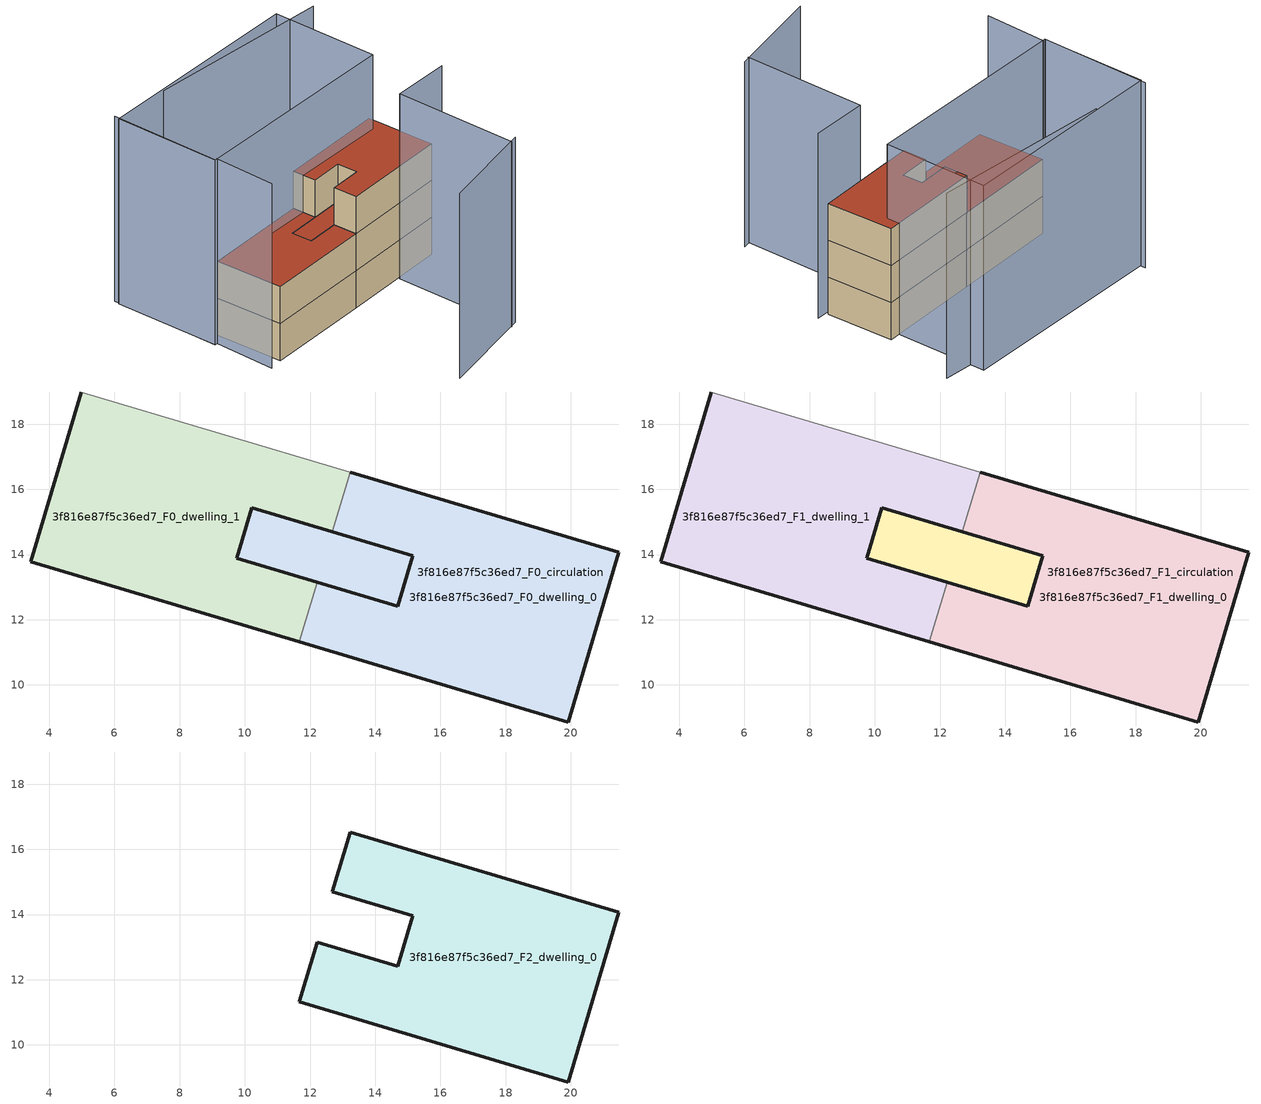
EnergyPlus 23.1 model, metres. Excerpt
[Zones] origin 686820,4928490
3f816e87f5c36ed7_F0_dwelling_0
 floor ground (EU_floor_Construction): 21.48,14.07 19.92,8.86 11.68,11.32 12.22,13.14 14.69,12.41 15.16,13.97 12.69,14.71 13.23,16.53 z0; 15.16,13.97 14.69,12.41 9.75,13.88 10.21,15.44 12.69,14.71 z0
 wall outside (EU_wall_Construction): 12.69,14.71 15.16,13.97 14.69,12.41 12.22,13.14 / 11.68,11.32 19.92,8.86 21.48,14.07 13.23,16.53 z0:3
 wall to 3f816e87f5c36ed7_F0_dwelling_1 (EU_wall_Construction): 13.23,16.53 12.69,14.71 / 12.22,13.14 11.68,11.32 z0:3
3f816e87f5c36ed7_F0_dwelling_1
 floor ground (EU_floor_Construction): 13.23,16.53 12.69,14.71 10.21,15.44 9.75,13.88 12.22,13.14 11.68,11.32 3.43,13.78 4.98,18.99 z0
 wall outside (EU_wall_Construction): 4.98,18.99 3.43,13.78 11.68,11.32 / 12.22,13.14 9.75,13.88 10.21,15.44 12.69,14.71 z0:3
 wall adiabatic (EU_wall_Construction): 13.23,16.53 4.98,18.99 z0:3
3f816e87f5c36ed7_F0_circulation
 floor ground (EU_floor_Construction): 21.48,14.07 19.92,8.86 11.68,11.32 12.22,13.14 14.69,12.41 15.16,13.97 12.69,14.71 13.23,16.53 z0; 15.16,13.97 14.69,12.41 9.75,13.88 10.21,15.44 12.69,14.71 z0
 wall outside (EU_wall_Construction): 10.21,15.44 9.75,13.88 14.69,12.41 15.16,13.97 10.21,15.44 z0:3
3f816e87f5c36ed7_F1_dwelling_0
 floor outside (EU_floor_Construction): 21.48,14.07 19.92,8.86 11.68,11.32 12.22,13.14 14.69,12.41 15.16,13.97 12.69,14.71 13.23,16.53 z3; 15.16,13.97 14.69,12.41 9.75,13.88 10.21,15.44 12.69,14.71 z3
 wall outside (EU_wall_Construction): 12.69,14.71 15.16,13.97 14.69,12.41 12.22,13.14 / 11.68,11.32 19.92,8.86 21.48,14.07 13.23,16.53 z3:6
 wall to 3f816e87f5c36ed7_F1_dwelling_1 (EU_wall_Construction): 13.23,16.53 12.69,14.71 / 12.22,13.14 11.68,11.32 z3:6
 roof outside (EU_floor_Construction): 14.69,12.41 15.16,13.97 12.69,14.71 10.21,15.44 9.75,13.88 z6
3f816e87f5c36ed7_F1_dwelling_1
 floor to 3f816e87f5c36ed7_F0_dwelling_1 (EU_floor_Construction): 13.23,16.53 12.69,14.71 10.21,15.44 9.75,13.88 12.22,13.14 11.68,11.32 3.43,13.78 4.98,18.99 z3
 wall outside (EU_wall_Construction): 4.98,18.99 3.43,13.78 11.68,11.32 / 12.22,13.14 9.75,13.88 10.21,15.44 12.69,14.71 z3:6
 wall adiabatic (EU_wall_Construction): 13.23,16.53 4.98,18.99 z3:6
 roof outside (EU_roof_Construction): 11.68,11.32 12.22,13.14 9.75,13.88 10.21,15.44 12.69,14.71 13.23,16.53 4.98,18.99 3.43,13.78 z6
3f816e87f5c36ed7_F1_circulation
 floor to 3f816e87f5c36ed7_F0_circulation (EU_floor_Construction): 15.16,13.97 14.69,12.41 9.75,13.88 10.21,15.44 12.69,14.71 z3; 21.48,14.07 19.92,8.86 11.68,11.32 12.22,13.14 14.69,12.41 15.16,13.97 12.69,14.71 13.23,16.53 z3
 wall outside (EU_wall_Construction): 10.21,15.44 9.75,13.88 14.69,12.41 15.16,13.97 10.21,15.44 z3:6
 roof outside (EU_roof_Construction): 19.92,8.86 21.48,14.07 13.23,16.53 12.69,14.71 15.16,13.97 14.69,12.41 12.22,13.14 11.68,11.32 z6; 14.69,12.41 15.16,13.97 12.69,14.71 10.21,15.44 9.75,13.88 z6
3f816e87f5c36ed7_F2_dwelling_0
 floor to 3f816e87f5c36ed7_F1_dwelling_0 (EU_floor_Construction): 21.48,14.07 19.92,8.86 11.68,11.32 12.22,13.14 14.69,12.41 15.16,13.97 12.69,14.71 13.23,16.53 z6
 wall outside (EU_wall_Construction): 21.48,14.07 13.23,16.53 12.69,14.71 15.16,13.97 14.69,12.41 12.22,13.14 11.68,11.32 19.92,8.86 21.48,14.07 z6:9
 roof outside (EU_roof_Construction): 19.92,8.86 21.48,14.07 13.23,16.53 12.69,14.71 15.16,13.97 14.69,12.41 12.22,13.14 11.68,11.32 z9
shading: 5.68,1.47 13.75,0.43 / 13.14,0.46 16.21,9.84 / 16.21,9.84 20.61,8.39 / 3.98,18.67 2.33,14 / 6.64,27.14 3.81,18.74 / 24.74,19.38 10.91,25.16 / 6.43,26.79 22.93,21.41 / 22.93,21.41 20.29,13.31 / 20.29,13.31 3.79,18.69 / 3.79,18.69 6.43,26.79 z0:15
[Building]
EU S2 Campaign: North Axis=0; Terrain=City; Solar Distribution=FullExterior
[Site:Location]
Bologna: Latitude=44.5; Longitude=11.25; Time Zone=1; Elevation=37
[SizingPeriod:WeatherFileDays]
AnnualSizingPeriod: Begin Month=1; Begin Day of Month=1; End Month=12; End Day of Month=31; Day of Week for Start Day=Monday; Use Weather File Daylight Saving Period=No; Use Weather File Rain and Snow Indicators=No
[MATERIAL]
EU_InternalMass_Material: Roughness=MediumRough; Thickness=0.1; Conductivity=1; Density=1800; Specific Heat=900; Thermal Absorptance=0.9; Solar Absorptance=0.7; Visible Absorptance=0.7
[MATERIAL:NOMASS] Roughness=MediumRough; Thermal Absorptance=0.9; Solar Absorptance=0.7; Visible Absorptance=0.7
Name | Thermal Resistance
EU_wall_NoMass | 0.937881
EU_roof_NoMass | 0.548572
EU_floor_NoMass | 0.71348
[CONSTRUCTION]
EU_wall_Construction: EU_wall_NoMass
EU_roof_Construction: EU_roof_NoMass
EU_floor_Construction: EU_floor_NoMass
EU_InternalMass_Construction: EU_InternalMass_Material
[ZONE] Type=1; Multiplier=1; Ceiling Height=autocalculate; Floor Area=autocalculate; Part of Total Floor Area=Yes
Name | Volume
3f816e87f5c36ed7_F0_dwelling_0; 3f816e87f5c36ed7_F1_dwelling_0; 3f816e87f5c36ed7_F0_circulation; 3f816e87f5c36ed7_F1_circulation | 152.8125
3f816e87f5c36ed7_F2_dwelling_0 | 127.578
3f816e87f5c36ed7_F0_dwelling_1; 3f816e87f5c36ed7_F1_dwelling_1 | 127.575
[INTERNALMASS] Construction=EU_InternalMass_Construction
Name | Zone or ZoneList | Surface Area
3f816e87f5c36ed7_F0_dwelling_0_EU_InternalMass | 3f816e87f5c36ed7_F0_dwelling_0 | 42.5253
3f816e87f5c36ed7_F0_dwelling_1_EU_InternalMass | 3f816e87f5c36ed7_F0_dwelling_1 | 42.5253
3f816e87f5c36ed7_F1_dwelling_0_EU_InternalMass | 3f816e87f5c36ed7_F1_dwelling_0 | 42.5253
3f816e87f5c36ed7_F1_dwelling_1_EU_InternalMass | 3f816e87f5c36ed7_F1_dwelling_1 | 42.5253
3f816e87f5c36ed7_F2_dwelling_0_EU_InternalMass | 3f816e87f5c36ed7_F2_dwelling_0 | 92.7725
[OTHEREQUIPMENT] Fuel Type=Electricity; Design Level Calculation Method=Watts/Area; Power per Zone Floor Area=1; Fraction Latent=0; Fraction Radiant=0; Fraction Lost=0; Carbon Dioxide Generation Rate=0; EndUse Subcategory=EU_Step8_InternalGains
Name | Zone or ZoneList or Space or SpaceList | Schedule
EU_Step8_InternalGain_3f816e87f5c36ed7_F0_dwelling_0_f000 | 3f816e87f5c36ed7_F0_dwelling_0 | EU_Step8_GainSchedule_3f816e87f5c36ed7_F0_dwelling_0_f000
EU_Step8_InternalGain_3f816e87f5c36ed7_F0_dwelling_1_f000 | 3f816e87f5c36ed7_F0_dwelling_1 | EU_Step8_GainSchedule_3f816e87f5c36ed7_F0_dwelling_1_f000
EU_Step8_InternalGain_3f816e87f5c36ed7_F1_dwelling_0_f000 | 3f816e87f5c36ed7_F1_dwelling_0 | EU_Step8_GainSchedule_3f816e87f5c36ed7_F1_dwelling_0_f000
EU_Step8_InternalGain_3f816e87f5c36ed7_F1_dwelling_1_f000 | 3f816e87f5c36ed7_F1_dwelling_1 | EU_Step8_GainSchedule_3f816e87f5c36ed7_F1_dwelling_1_f000
EU_Step8_InternalGain_3f816e87f5c36ed7_F2_dwelling_0_f000 | 3f816e87f5c36ed7_F2_dwelling_0 | EU_Step8_GainSchedule_3f816e87f5c36ed7_F2_dwelling_0_f000
[ZONEINFILTRATION:DESIGNFLOWRATE] Schedule=EU_AlwaysOn; Design Flow Rate Calculation Method=Flow/Area; Flow Rate per Floor Area=0.0005; Constant Term Coefficient=1; Temperature Term Coefficient=0; Velocity Term Coefficient=0; Velocity Squared Term Coefficient=0
Name | Zone or ZoneList or Space or SpaceList
EU_Circulation_Infiltration_3f816e87f5c36ed7_F0_circulation | 3f816e87f5c36ed7_F0_circulation
EU_Circulation_Infiltration_3f816e87f5c36ed7_F1_circulation | 3f816e87f5c36ed7_F1_circulation
[ZONEVENTILATION:DESIGNFLOWRATE] Schedule=EU_AlwaysOn; Design Flow Rate Calculation Method=AirChanges/Hour; Air Changes per Hour=0.687892; Ventilation Type=Natural; Fan Pressure Rise=0; Fan Total Efficiency=1; Constant Term Coefficient=1; Temperature Term Coefficient=0; Velocity Term Coefficient=0; Velocity Squared Term Coefficient=0; Minimum Indoor Temperature=-100; Maximum Indoor Temperature=100; Delta Temperature=-100; Minimum Outdoor Temperature=-100; Maximum Outdoor Temperature=100; Maximum Wind Speed=40
Name | Zone or ZoneList or Space or SpaceList
EU_ConstantAir_3f816e87f5c36ed7_F0_dwelling_0 | 3f816e87f5c36ed7_F0_dwelling_0
EU_ConstantAir_3f816e87f5c36ed7_F0_dwelling_1 | 3f816e87f5c36ed7_F0_dwelling_1
EU_ConstantAir_3f816e87f5c36ed7_F1_dwelling_0 | 3f816e87f5c36ed7_F1_dwelling_0
EU_ConstantAir_3f816e87f5c36ed7_F1_dwelling_1 | 3f816e87f5c36ed7_F1_dwelling_1
EU_ConstantAir_3f816e87f5c36ed7_F2_dwelling_0 | 3f816e87f5c36ed7_F2_dwelling_0
[HVACTEMPLATE:THERMOSTAT] Constant Heating Setpoint=20; Constant Cooling Setpoint=50
EU_HeatOnly_3f816e87f5c36ed7_F0_dwelling_0; EU_HeatOnly_3f816e87f5c36ed7_F0_dwelling_1; EU_HeatOnly_3f816e87f5c36ed7_F1_dwelling_0; EU_HeatOnly_3f816e87f5c36ed7_F1_dwelling_1; EU_HeatOnly_3f816e87f5c36ed7_F2_dwelling_0
[HVACTEMPLATE:ZONE:IDEALLOADSAIRSYSTEM] System Availability Schedule=EU_AlwaysOn; Maximum Heating Supply Air Temperature=50; Minimum Cooling Supply Air Temperature=13; Maximum Heating Supply Air Humidity Ratio=0.0156; Minimum Cooling Supply Air Humidity Ratio=0.0077; Heating Limit=NoLimit; Cooling Limit=NoLimit; Heating Availability Schedule=EU_AlwaysOn; Cooling Availability Schedule=EU_CoolingOff; Dehumidification Control Type=ConstantSensibleHeatRatio; Cooling Sensible Heat Ratio=0.7; Dehumidification Setpoint=60; Humidification Control Type=None; Humidification Setpoint=30; Outdoor Air Method=None; Outdoor Air Flow Rate per Person=0.00944; Outdoor Air Flow Rate per Zone Floor Area=0; Outdoor Air Flow Rate per Zone=0; Demand Controlled Ventilation Type=None; Outdoor Air Economizer Type=NoEconomizer; Heat Recovery Type=None; Sensible Heat Recovery Effectiveness=0.7; Latent Heat Recovery Effectiveness=0.65
Name | Template Thermostat
3f816e87f5c36ed7_F0_dwelling_0 | EU_HeatOnly_3f816e87f5c36ed7_F0_dwelling_0
3f816e87f5c36ed7_F0_dwelling_1 | EU_HeatOnly_3f816e87f5c36ed7_F0_dwelling_1
3f816e87f5c36ed7_F1_dwelling_0 | EU_HeatOnly_3f816e87f5c36ed7_F1_dwelling_0
3f816e87f5c36ed7_F1_dwelling_1 | EU_HeatOnly_3f816e87f5c36ed7_F1_dwelling_1
3f816e87f5c36ed7_F2_dwelling_0 | EU_HeatOnly_3f816e87f5c36ed7_F2_dwelling_0
[SIZING:ZONE] Zone Cooling Design Supply Air Temperature Input Method=SupplyAirTemperature; Zone Cooling Design Supply Air Temperature=13; Zone Heating Design Supply Air Temperature Input Method=SupplyAirTemperature; Zone Heating Design Supply Air Temperature=50; Zone Cooling Design Supply Air Humidity Ratio=0.008; Zone Heating Design Supply Air Humidity Ratio=0.008; Cooling Design Air Flow Method=DesignDay; Cooling Design Air Flow Rate=0; Cooling Minimum Air Flow per Zone Floor Area=0.000762; Cooling Minimum Air Flow=0; Cooling Minimum Air Flow Fraction=0.2; Heating Design Air Flow Method=DesignDay; Heating Design Air Flow Rate=0; Heating Maximum Air Flow per Zone Floor Area=0.002032; Heating Maximum Air Flow=0.141576; Heating Maximum Air Flow Fraction=0.3; Account for Dedicated Outdoor Air System=No; Dedicated Outdoor Air System Control Strategy=NeutralSupplyAir; Dedicated Outdoor Air Low Setpoint Temperature for Design=autosize; Dedicated Outdoor Air High Setpoint Temperature for Design=autosize; Zone Load Sizing Method=Sensible Load Only No Latent Load; Zone Latent Cooling Design Supply Air Humidity Ratio Input Method=HumidityRatioDifference; Zone Cooling Design Supply Air Humidity Ratio Difference=0.005; Zone Latent Heating Design Supply Air Humidity Ratio Input Method=HumidityRatioDifference; Zone Humidification Design Supply Air Humidity Ratio Difference=0.005
3f816e87f5c36ed7_F0_dwelling_0; 3f816e87f5c36ed7_F0_dwelling_1; 3f816e87f5c36ed7_F1_dwelling_0; 3f816e87f5c36ed7_F1_dwelling_1; 3f816e87f5c36ed7_F2_dwelling_0
[SCHEDULE:CONSTANT]
Name | Hourly Value
EU_AlwaysOn | 1
EU_CoolingOff | 0
[SCHEDULE:FILE] Column Number=1; Rows to Skip at Top=0; Number of Hours of Data=8760; Column Separator=Comma; Interpolate to Timestep=No; Minutes per Item=60; Adjust Schedule for Daylight Savings=Yes
Name | File
EU_Step8_GainSchedule_3f816e87f5c36ed7_F0_dwelling_0_f000 | ../../schedules/3f816e87f5c36ed7/3f816e87f5c36ed7_F0_dwelling_0_f000_gain.csv
EU_Step8_GainSchedule_3f816e87f5c36ed7_F0_dwelling_1_f000 | ../../schedules/3f816e87f5c36ed7/3f816e87f5c36ed7_F0_dwelling_1_f000_gain.csv
EU_Step8_GainSchedule_3f816e87f5c36ed7_F1_dwelling_0_f000 | ../../schedules/3f816e87f5c36ed7/3f816e87f5c36ed7_F1_dwelling_0_f000_gain.csv
EU_Step8_GainSchedule_3f816e87f5c36ed7_F1_dwelling_1_f000 | ../../schedules/3f816e87f5c36ed7/3f816e87f5c36ed7_F1_dwelling_1_f000_gain.csv
EU_Step8_GainSchedule_3f816e87f5c36ed7_F2_dwelling_0_f000 | ../../schedules/3f816e87f5c36ed7/3f816e87f5c36ed7_F2_dwelling_0_f000_gain.csv
